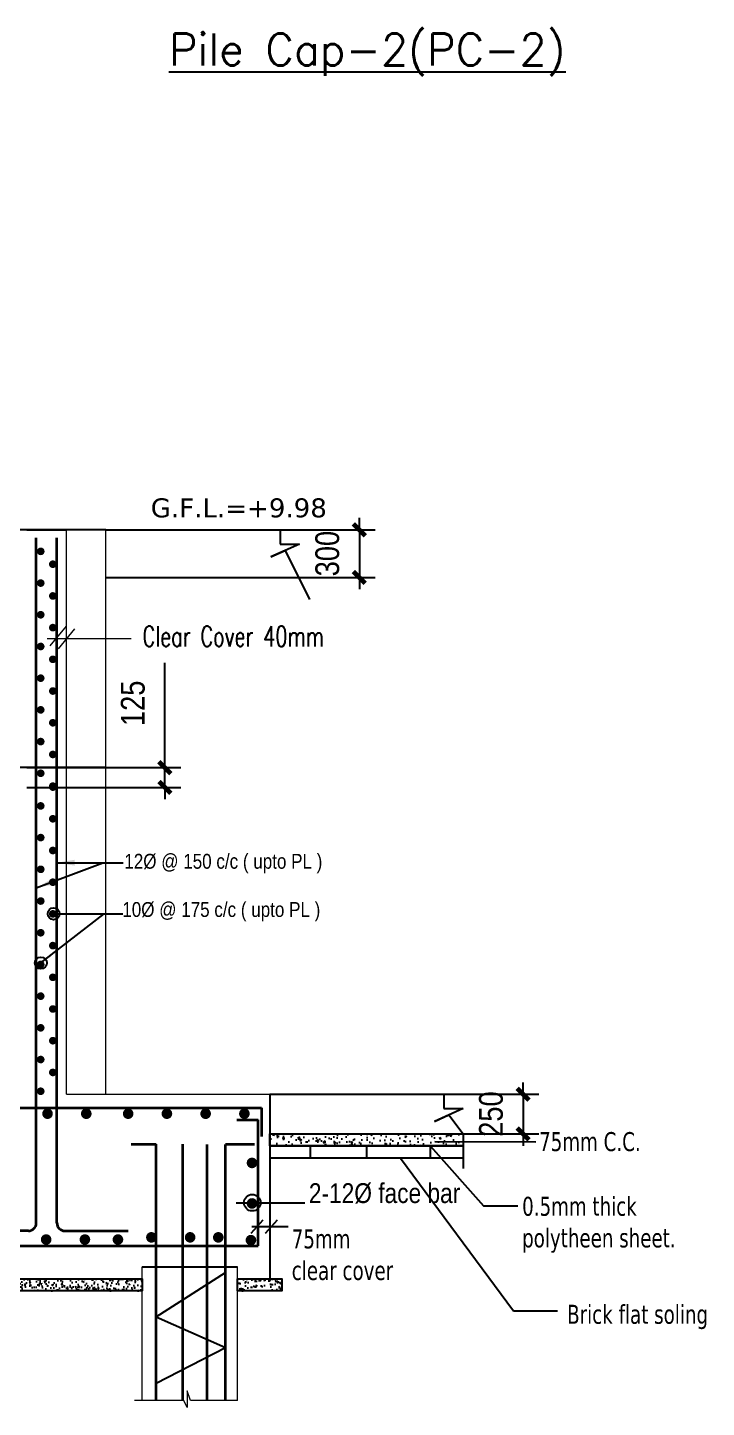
# Model space of a CAD drawing. Header units: millimetres. Extents: x 6239764 to 13047540, y 367704 to 979893.
# Drawn here: x 6252745 to 6257028, y 460744 to 469449 of the extents above; entities that cross this region are included whole.
import ezdxf
from ezdxf import colors
from ezdxf.entities.mleader import LeaderData, LeaderLine
from ezdxf.math import Vec2, Vec3

# ---------------------------------------------------------------- set-up
doc = ezdxf.new("R2010")
doc.units = ezdxf.units.MM
doc.header["$LTSCALE"] = 300
doc.linetypes.add('DASHED2', pattern=[0.375, 0.25, -0.125])
for name, color, linetype, lineweight in [('BAR2', 7, 'Continuous', 30), ('covering', 7, 'Continuous', 15), ('ROD', 10, 'Continuous', 35)]:
    doc.layers.add(name, color=color, linetype=linetype, lineweight=lineweight)
doc.layers.add('DIM', color=4, linetype='Continuous')
doc.layers.add('TEX', color=7, linetype='Continuous', lineweight=0, true_color=0xbaa114)
doc.styles.add('AFTXT', font='')
doc.styles.add('NARROW', font='ARIALN.TTF')
doc.styles.get("Standard").update_dxf_attribs({"font": 'txt8.shx', "width": 0.7, "bigfont": 'hztxt_ii.shx'})
doc.styles.add('TEXT', font='swisscl.ttf')
doc.styles.add('ver', font='verdana.ttf')
doc.styles.get('AFTXT').set_extended_font_data('Romans.shx')
doc.linetypes.add('ZIGZAG', pattern='A,0.0001,-0.2,[131,ltypeshp.shx,S=0.2,R=0,X=-0.2,Y=0],-0.4,[131,ltypeshp.shx,S=0.2,R=180,X=0.2,Y=0],-0.2', length=0.8001)
doc.dimstyles.new('1_8 N1', dxfattribs={"dimscale": 1.5, "dimtxt": 48, "dimasz": 36, "dimexe": 18, "dimexo": 18, "dimgap": 15, "dimtad": 1, "dimdec": 1, "dimzin": 3, "dimdsep": 46, "dimlunit": 4, "dimtxsty": 'TEXT', "dimblk": 'ARCHTICK', "dimcen": 5, "dimdle": 18, "dimclrd": 8, "dimclre": 8, "dimclrt": 256, "dimadec": 0, "dimazin": 0, "dimtfac": 1, "dimtdec": 1, "dimtix": 1, "dimtmove": 0, "dimatfit": 3, "dimfxl": 0.18, "dimtvp": 0.75, "dimtolj": 1, "dimtzin": 0, "dimlwe": -1, "dimarcsym": 0})
doc.dimstyles.new('IED-2', dxfattribs={"dimscale": 50, "dimtxt": 3, "dimasz": 0.5, "dimexe": 2, "dimexo": 0, "dimgap": 2.5, "dimtad": 1, "dimdec": 0, "dimzin": 0, "dimdsep": 46, "dimtxsty": 'AFTXT', "dimblk": '_DOT7', "dimcen": 0.09, "dimclre": 7, "dimclrt": 3, "dimadec": 0, "dimazin": 0, "dimtfac": 1, "dimtdec": 0, "dimtix": 1, "dimtmove": 0, "dimatfit": 3, "dimldrblk": '_DOT7', "dimfxl": 1, "dimtolj": 1, "dimtzin": 0, "dimarcsym": 0})
pattern_1 = [(50, (6091940.94, 781683.32), (71.726018, -6.2752135), [7.5, -82.5]), (355, (6091940.94, 781683.32), (-13.875133, 75.219213), [6, -66]), (100.451444, (6091946.92, 781682.8), (57.850885, 68.943999), [6.374019, -70.114211]), (46.1842, (6091940.94, 781703.32), (106.724133, -16.551928), [11.25, -123.75]), (96.635635, (6091949.84, 781701.94), (93.466195, 97.41186), [9.561034, -105.171376]), (351.184164, (6091940.94, 781703.32), (93.466195, 97.41186), [9, -99]), (21, (6091950.94, 781698.32), (59.690705, -40.261889), [7.5, -82.5]), (326, (6091950.94, 781698.32), (24.331533, 72.515005), [6, -66]), (71.451445, (6091955.916, 781694.97), (84.022238, 32.253115), [6.374019, -70.114211]), (37.5, (6091940.942, 781683.322), (1.2159855, 33.2893854), [0, -65.2, 0, -67, 0, -66.25]), (7.5, (6091940.942, 781683.322), (26.3069537, 39.4411712), [0, -38.2, 0, -63.7, 0, -25.25]), (327.5, (6091918.642, 781683.322), (53.3822436, -2.2554872), [0, -25, 0, -78, 0, -103.5]), (317.5, (6091908.64, 781683.322), (58.318617, 10.010498), [0, -32.5, 0, -51.8, 0, -73.5])]

# ---------------------------------------------------------------- blocks, each defined once
blk = doc.blocks.new('_ArchTick')
at = {"color": 0, "linetype": 'ByBlock', "const_width": 0.4}
blk.add_lwpolyline([(-0.5, -0.5), (0.5, 0.5)], dxfattribs=at)
blk = doc.blocks.new('*D669')
at = {"color": 7, "lineweight": -2, "transparency": 16777216}
for p, q in [((6253239.9, 466280.4), (6252169.6, 466280.4)), ((6253239.9, 464780.4), (6252169.6, 464780.4))]:
    blk.add_line(p, q, dxfattribs=at)
at = {"color": 0, "lineweight": -2, "transparency": 16777216}
blk.add_line((6252269.6, 466280.4), (6252269.6, 464780.4), dxfattribs=at)
at = {"layer": 'Defpoints', "color": 0, "transparency": 16777216}
for p in [(6253239.9, 466280.4, 0), (6252269.6, 464780.4), (6253239.9, 464780.4, 0)]:
    blk.add_point(p, dxfattribs=at)
at = {"color": 0, "lineweight": -2, "transparency": 16777216, "xscale": 75, "yscale": 75, "zscale": 75}
for p, rotation in [((6252269.6, 466280.4), 90), ((6252269.6, 464780.4), 270)]:
    blk.add_blockref('_ArchTick', p, dxfattribs=dict(at, rotation=rotation))
at = {"color": 3, "transparency": 16777216, "insert": (6252068, 465530.4), "char_height": 150, "attachment_point": 5, "rotation": 90, "style": 'NARROW'}
blk.add_mtext('\\A1;1500', dxfattribs=at)
blk = doc.blocks.new('_DOT7')
at = {"color": 7, "linetype": 'Continuous'}
blk.add_line((-0.5, 0), (-1, 0), dxfattribs=at)
at = {"color": 7, "linetype": 'Continuous', "const_width": 0.5}
blk.add_lwpolyline([(-0.25, 0, 1), (0.25, 0, 1), (-0.25, 0, 1)], format="xyb", dxfattribs=at)
blk = doc.blocks.new('*D670')
at = {"color": 0, "lineweight": -2, "transparency": 16777216}
for p, q in [((6253611.5, 464780.4), (6253611.5, 465441.6)), ((6253611.5, 464655.4), (6253611.5, 464780.4)), ((6253611.5, 464655.4), (6253611.5, 464580.4))]:
    blk.add_line(p, q, dxfattribs=at)
at = {"color": 7, "lineweight": -2, "transparency": 16777216}
for p, q in [((6252740.2, 464780.4), (6253711.5, 464780.4)), ((6252740.2, 464655.4), (6253711.5, 464655.4))]:
    blk.add_line(p, q, dxfattribs=at)
at = {"layer": 'Defpoints', "color": 0, "transparency": 16777216}
for p in [(6252740.2, 464780.4, 0), (6252740.2, 464655.4, 0), (6253611.5, 464655.4)]:
    blk.add_point(p, dxfattribs=at)
at = {"color": 0, "lineweight": -2, "transparency": 16777216, "xscale": 75, "yscale": 75, "zscale": 75}
for p, rotation in [((6253611.5, 464780.4), 270), ((6253611.5, 464655.4), 90)]:
    blk.add_blockref('_ArchTick', p, dxfattribs=dict(at, rotation=rotation))
at = {"color": 3, "transparency": 16777216, "insert": (6253409.9, 465186), "char_height": 150, "attachment_point": 5, "rotation": 90, "style": 'NARROW'}
blk.add_mtext('\\A1;125', dxfattribs=at)
blk = doc.blocks.new('*D671')
at = {"color": 0, "lineweight": -2, "transparency": 16777216}
for p, q in [((6254838.3, 466280.4), (6254838.3, 466355.4)), ((6254838.3, 466280.4), (6254838.3, 465980.4)), ((6254838.3, 465980.4), (6254838.3, 465905.4))]:
    blk.add_line(p, q, dxfattribs=at)
at = {"color": 7, "lineweight": -2, "transparency": 16777216}
for p, q in [((6254196.5, 466280.4), (6254938.3, 466280.4)), ((6254196.5, 465980.4), (6254938.3, 465980.4))]:
    blk.add_line(p, q, dxfattribs=at)
at = {"layer": 'Defpoints', "color": 0, "transparency": 16777216}
for p in [(6254196.5, 466280.4, 3), (6254196.5, 465980.4, 3), (6254838.3, 465980.4)]:
    blk.add_point(p, dxfattribs=at)
at = {"color": 0, "lineweight": -2, "transparency": 16777216, "xscale": 75, "yscale": 75, "zscale": 75}
for p, rotation in [((6254838.3, 466280.4), 270), ((6254838.3, 465980.4), 90)]:
    blk.add_blockref('_ArchTick', p, dxfattribs=dict(at, rotation=rotation))
at = {"color": 3, "transparency": 16777216, "insert": (6254636.7, 466130.4), "char_height": 150, "attachment_point": 5, "rotation": 90, "style": 'NARROW'}
blk.add_mtext('\\A1;300', dxfattribs=at)
blk = doc.blocks.new('*D673')
at = {"color": 7, "lineweight": -2, "transparency": 16777216}
for p, q in [((6255229.2, 462719.8), (6255970.9, 462719.8)), ((6255229.2, 462469.8), (6255970.9, 462469.8))]:
    blk.add_line(p, q, dxfattribs=at)
at = {"color": 0, "lineweight": -2, "transparency": 16777216}
for p, q in [((6255870.9, 462719.8), (6255870.9, 462794.8)), ((6255870.9, 462719.8), (6255870.9, 462469.8)), ((6255870.9, 462469.8), (6255870.9, 462394.8))]:
    blk.add_line(p, q, dxfattribs=at)
at = {"layer": 'Defpoints', "color": 0, "transparency": 16777216}
for p in [(6255229.2, 462719.8, 3), (6255229.2, 462469.8, 3), (6255870.9, 462469.8)]:
    blk.add_point(p, dxfattribs=at)
at = {"color": 0, "lineweight": -2, "transparency": 16777216, "xscale": 75, "yscale": 75, "zscale": 75}
for p, rotation in [((6255870.9, 462719.8), 270), ((6255870.9, 462469.8), 90)]:
    blk.add_blockref('_ArchTick', p, dxfattribs=dict(at, rotation=rotation))
at = {"color": 3, "transparency": 16777216, "insert": (6255669.3, 462594.8), "char_height": 150, "attachment_point": 5, "rotation": 90, "style": 'NARROW'}
blk.add_mtext('\\A1;250', dxfattribs=at)

msp = doc.modelspace()

# ---------------------------------------------------------------- hatches: boundary and pattern name
at = {"lineweight": 25}
h = msp.add_hatch(dxfattribs=at)
h.set_pattern_fill('AR-CONC', color=9, scale=15)
h.set_pattern_definition([(50, (6076178.97, 767868.51), (107.589027, -9.41282), [11.25, -123.75]), (355, (6076178.97, 767868.51), (-20.8127, 112.82882), [9, -99]), (100.451444, (6076187.93, 767867.72), (86.776327, 103.416), [9.56103, -105.171317]), (46.1842, (6076178.97, 767898.5), (160.0862, -24.82789), [16.875, -185.625]), (96.635635, (6076192.31, 767896.44), (140.19929, 146.11779), [14.34155, -157.757064]), (351.184164, (6076178.97, 767898.5), (140.19929, 146.11779), [13.5, -148.5]), (21, (6076193.97, 767891.01), (89.536058, -60.392834), [11.25, -123.75]), (326, (6076193.97, 767891.01), (36.4973, 108.772507), [9, -99]), (71.451445, (6076201.43, 767885.97), (126.033357, 48.379673), [9.56103, -105.171317]), (37.5, (6076178.967, 767868.506), (1.8239783, 49.934078), [0, -97.8, 0, -100.5, 0, -99.375]), (7.5, (6076178.97, 767868.506), (39.460431, 59.161757), [0, -57.3, 0, -95.55, 0, -37.875]), (327.5, (6076145.517, 767868.506), (80.0733654, -3.3832308), [0, -37.5, 0, -117, 0, -155.25]), (317.5, (6076130.52, 767868.506), (87.477925, 15.015747), [0, -48.75, 0, -77.7, 0, -110.25])])
h.paths.add_polyline_path([(6254272.5, 462469.8), (6255493.9, 462469.8), (6255493.9, 462394.8), (6254272.5, 462394.8)])
h = msp.add_hatch(dxfattribs=at)
h.set_pattern_fill('AR-CONC', color=9, scale=50)
h.set_pattern_definition([(50, (6091940.94, 781683.32), (358.6301, -31.37607), [37.5, -412.5]), (355, (6091940.94, 781683.32), (-69.37567, 376.09607), [30, -330]), (100.45144, (6091970.83, 781680.7), (289.25442, 344.72), [31.8701, -350.57106]), (46.1842, (6091940.94, 781783.32), (533.62067, -82.75964), [56.25, -618.75]), (96.63564, (6091985.4, 781776.4), (467.331, 487.0593), [47.8052, -525.8569]), (351.18416, (6091940.94, 781783.3), (467.331, 487.0593), [45, -495]), (21, (6091990.94, 781758.32), (298.45353, -201.30945), [37.5, -412.5]), (326, (6091990.94, 781758.32), (121.65767, 362.57502), [30, -330]), (71.45144, (6092015.8, 781741.55), (420.1112, 161.26558), [31.8701, -350.57106]), (37.5, (6091940.94, 781683.32), (6.079928, 166.446927), [0, -326, 0, -335, 0, -331.25]), (7.5, (6091940.94, 781683.32), (131.53477, 197.20586), [0, -191, 0, -318.5, 0, -126.25]), (327.5, (6091829.44, 781683.32), (266.91122, -11.277436), [0, -125, 0, -390, 0, -517.5]), (317.5, (6091779.44, 781683.32), (291.59308, 50.05249), [0, -162.5, 0, -259, 0, -367.5])])
h.paths.add_polyline_path([(6252269.1, 461555.4), (6253469.1, 461555.4), (6253469.1, 461480.4), (6252269.1, 461480.4)])
h = msp.add_hatch(dxfattribs=at)
h.set_pattern_fill('AR-CONC', color=9, scale=10)
h.set_pattern_definition(pattern_1)
h.paths.add_polyline_path([(6252269.1, 461555.4), (6253469.1, 461555.4), (6253469.1, 461480.4), (6252269.1, 461480.4)])
h = msp.add_hatch(dxfattribs=at)
h.set_pattern_fill('AR-CONC', color=9, scale=10)
h.set_pattern_definition(pattern_1)
h.paths.add_polyline_path([(6254069.1, 461555.4), (6254349.9, 461555.4), (6254349.9, 461480.4), (6254069.1, 461480.4)])
h = msp.add_hatch(dxfattribs=at)
h.set_pattern_fill('AR-CONC', color=9, scale=10)
h.set_pattern_definition(pattern_1)
h.paths.add_polyline_path([(6254274.9, 461555.4), (6254274.9, 461480.4), (6254349.9, 461480.4), (6254349.9, 461555.4)])

# ---------------------------------------------------------------- linework, layer by layer
for p, q in [((6252740.2, 466280.4), (6252990.2, 466280.4)), ((6253239.9, 466280.4, 0), (6254337.9, 466280.4, 0)), ((6254337.9, 466280.4, 0), (6254337.9, 466190.4, 0)), ((6254461.2, 466190.4, 0), (6254278.8, 466109.4, -3)), ((6254278.8, 466109.4, -3), (6254370, 466149.9, -1.5)), ((6254337.9, 466190.4, 0), (6254461.2, 466190.4, 0)), ((6254370, 466149.9, -1.5), (6254524.3, 465841.4, 0)), ((6253239.9, 465980.4, 0), (6254337.9, 465980.4, 0)), ((6254272.5, 462719.8), (6255370.6, 462719.8)), ((6254274.9, 461555.4, 0), (6254274.9, 462719.8)), ((6255370.6, 462719.8), (6255370.6, 462629.8)), ((6255493.9, 462629.8), (6255311.5, 462548.8, -3)), ((6255370.6, 462629.8), (6255493.9, 462629.8)), ((6255311.5, 462548.8, -3), (6255402.7, 462589.3, -1.5)), ((6255402.7, 462589.3, -1.5), (6255493.9, 462469.8)), ((6254272.5, 462469.8), (6255493.9, 462469.8)), ((6255493.9, 462469.8), (6255493.9, 462251.9)), ((6254272.5, 462394.8), (6255493.9, 462394.8)), ((6254527.9, 462394.8), (6254527.9, 462319.8)), ((6254883.2, 462394.8), (6254883.2, 462319.8)), ((6255284.5, 462394.8), (6255284.5, 462319.8)), ((6254272.5, 462319.8), (6255493.9, 462319.8)), ((6255622.2, 462015.8), (6255838.4, 462015.8)), ((6255811.7, 461354.5), (6256088.3, 461354.5))]:
    msp.add_line(p, q, dxfattribs=at)
at = {"lineweight": 0}
for p, q in [((6252989.2, 465673.3, 0), (6252885.2, 465548, 0)), ((6252868.5, 465594.1, 0), (6253399.5, 465594.1, 0)), ((6253041.5, 465655.9, 0), (6252937.5, 465530.5, 0))]:
    msp.add_line(p, q, dxfattribs=at)
at = {"color": 7, "lineweight": 25}
msp.add_line((6254060.1, 462035.9, 0), (6254494, 462035.9, 0), dxfattribs=at)
for p, q in [((6254155.4, 461844.4), (6254231.2, 461927.1)), ((6254159.8, 461885.6), (6254390, 461885.6)), ((6254245.4, 461844.4), (6254321.3, 461927.1))]:
    msp.add_line(p, q)
at = {"lineweight": 25}
msp.add_lwpolyline([(6254272.5, 462469.8), (6255493.9, 462469.8), (6255493.9, 462394.8), (6254272.5, 462394.8)], close=True, dxfattribs=at)
msp.add_lwpolyline([(6254272.5, 462469.8), (6255493.9, 462469.8), (6255493.9, 462394.8), (6254272.5, 462394.8)], close=True, dxfattribs=at)
at = {"lineweight": 25, "elevation": 0}
for points in [[(6252269.1, 461555.4), (6253469.1, 461555.4), (6253469.1, 461480.4), (6252269.1, 461480.4)], [(6254069.1, 461555.4), (6254349.9, 461555.4), (6254349.9, 461480.4), (6254069.1, 461480.4)]]:
    msp.add_lwpolyline(points, close=True, dxfattribs=at)
at = {"color": 7, "lineweight": 25}
msp.add_circle((6254162.5, 462035.9, 0), 52.5, dxfattribs=at)
at = {"layer": 'BAR2', "const_width": 24.1, "elevation": 0}
for points in [[(6252840.1, 466144.6, -1), (6252816, 466144.6, -1)], [(6252916.5, 466063.4, -1), (6252892.4, 466063.4, -1)], [(6252840.1, 465944.6, -1), (6252816, 465944.6, -1)], [(6252916.5, 465863.4, -1), (6252892.4, 465863.4, -1)], [(6252840.1, 465744.6, -1), (6252816, 465744.6, -1)], [(6252916.5, 465663.4, -1), (6252892.4, 465663.4, -1)], [(6252840.1, 465544.6, -1), (6252816, 465544.6, -1)], [(6252916.5, 465463.4, -1), (6252892.4, 465463.4, -1)], [(6252840.1, 465344.6, -1), (6252816, 465344.6, -1)], [(6252916.5, 465263.4, -1), (6252892.4, 465263.4, -1)], [(6252840.1, 465144.6, -1), (6252816, 465144.6, -1)], [(6252916.5, 465063.4, -1), (6252892.4, 465063.4, -1)], [(6252840.1, 464944.6, -1), (6252816, 464944.6, -1)], [(6252916.5, 464863.4, -1), (6252892.4, 464863.4, -1)], [(6252840.1, 464744.6, -1), (6252816, 464744.6, -1)], [(6252916.5, 464663.4, -1), (6252892.4, 464663.4, -1)], [(6252916.5, 464657.6, -1), (6252892.4, 464657.6, -1)], [(6252840.1, 464538.8, -1), (6252816, 464538.8, -1)], [(6252916.5, 464457.6, -1), (6252892.4, 464457.6, -1)], [(6252840.1, 464338.8, -1), (6252816, 464338.8, -1)], [(6252916.5, 464257.6, -1), (6252892.4, 464257.6, -1)], [(6252840.1, 464138.8, -1), (6252816, 464138.8, -1)], [(6252916.5, 464057.6, -1), (6252892.4, 464057.6, -1)], [(6252840.1, 463938.8, -1), (6252816, 463938.8, -1)], [(6252916.5, 463857.6, -1), (6252892.4, 463857.6, -1)], [(6252840.1, 463738.8, -1), (6252816, 463738.8, -1)], [(6252916.5, 463657.6, -1), (6252892.4, 463657.6, -1)], [(6252840.1, 463538.8, -1), (6252816, 463538.8, -1)], [(6252916.5, 463457.6, -1), (6252892.4, 463457.6, -1)], [(6252840.1, 463338.8, -1), (6252816, 463338.8, -1)], [(6252916.5, 463257.6, -1), (6252892.4, 463257.6, -1)], [(6252840.1, 463138.8, -1), (6252816, 463138.8, -1)], [(6252916.5, 463057.6, -1), (6252892.4, 463057.6, -1)], [(6252840.1, 462938.8, -1), (6252816, 462938.8, -1)], [(6252916.5, 462857.6, -1), (6252892.4, 462857.6, -1)], [(6252840.1, 462738.8, -1), (6252816, 462738.8, -1)]]:
    msp.add_lwpolyline(points, format="xyb", close=True, dxfattribs=at)
at = {"layer": 'covering', "lineweight": 0, "ltscale": 1500}
for p, q in [((6252990.2, 462719.8, 0), (6252990.2, 466280.4, 0)), ((6253239.9, 462719.8, 0), (6253239.9, 466280.4, 0)), ((6252990.2, 462719.8, 0), (6254274.9, 462719.8, 0)), ((6253469.1, 460787.1, 0), (6253469.1, 461630.4, 0)), ((6254069.1, 460787.1, 0), (6254069.1, 461630.4, 0))]:
    msp.add_line(p, q, dxfattribs=at)
at = {"layer": 'covering', "linetype": 'DASHED2', "lineweight": 0, "ltscale": 1500, "elevation": 0}
msp.add_lwpolyline([(6254069.1, 460787.1), (6253773.9, 460787.1), (6253753, 460848.5), (6253753, 460744.4), (6253731.8, 460787.2), (6253419.1, 460787.1)], dxfattribs=at)
at = {"layer": 'DIM', "linetype": 'ZIGZAG', "ltscale": 0.1}
msp.add_line((6253469.1, 461630.4, 0), (6254069.1, 461630.4, 0), dxfattribs=at)
at = {"layer": 'ROD'}
for p, q in [((6252800.2, 461908, 0), (6252800.2, 466230.4, 0)), ((6252930.2, 461908, 0), (6252930.2, 466230.4, 0)), ((6247949.9, 462633.3, 0), (6254219.9, 462633.3, 0)), ((6254066.1, 462559.1, 0), (6254199.9, 462559.1, 0)), ((6254199.9, 461763.3, 0), (6254199.9, 462559.1, 0)), ((6253555.7, 462402.5, 0), (6253398, 462402.5, 0)), ((6253555.7, 460787.2, 0), (6253555.7, 462404.2, 0)), ((6253725.4, 460787.1, 0), (6253725.4, 462404.2, 0)), ((6253879.1, 460787.1, 0), (6253879.1, 462402.5, 0)), ((6254177.6, 462402.5, 0), (6253994.1, 462402.5, 0)), ((6253994.1, 460787.1, 0), (6253994.1, 462402.5, 0)), ((6252750.2, 461858, 0), (6252350.2, 461858, 0)), ((6252980.2, 461858, 0), (6253380.2, 461858, 0)), ((6247969.9, 461763.3, 0), (6254199.9, 461763.3, 0))]:
    msp.add_line(p, q, dxfattribs=at)
at = {"layer": 'ROD', "lineweight": 25}
for p, q in [((6253555.7, 461315.9, 0), (6253994.1, 461594.8, 0)), ((6253555.7, 461315.9, 0), (6253994.1, 461121.3, 0)), ((6253555.7, 460897.1, 0), (6253994.1, 461121.3, 0))]:
    msp.add_line(p, q, dxfattribs=at)
at = {"layer": 'ROD', "const_width": 33.4, "elevation": 0}
for points in [[(6252887.7, 462597.2, -1), (6252854.3, 462597.2, -1)], [(6253132.2, 462597.2, -1), (6253098.7, 462597.2, -1)], [(6253396.4, 462597.2, -1), (6253363, 462597.2, -1)], [(6253640.8, 462597.2, -1), (6253607.4, 462597.2, -1)], [(6253885.3, 462597.2, -1), (6253851.9, 462597.2, -1)], [(6254129.7, 462597.2, -1), (6254096.3, 462597.2, -1)], [(6254144.4, 462286.7, 1), (6254177.8, 462286.7, 1)], [(6254144.4, 462031, 1), (6254177.8, 462031, 1)], [(6253543, 461817.1, -1), (6253509.6, 461817.1, -1)], [(6253787.4, 461817.1, -1), (6253754, 461817.1, -1)], [(6253965.2, 461817.1, -1), (6253931.8, 461817.1, -1)], [(6252879.1, 461803.3, -1), (6252845.7, 461803.3, -1)], [(6253123.5, 461803.3, -1), (6253090.1, 461803.3, -1)], [(6253331.9, 461803.3, -1), (6253298.5, 461803.3, -1)], [(6254171, 461799.6, -1), (6254137.6, 461799.6, -1)]]:
    msp.add_lwpolyline(points, format="xyb", close=True, dxfattribs=at)
at = {"layer": 'ROD', "elevation": 0}
msp.add_lwpolyline([(6254219.9, 462633.3), (6254219.9, 462453.6)], dxfattribs=at)
at = {"layer": 'ROD'}
for centre, start, end in [((6252750.2, 461908, 0), 270, 0), ((6252980.2, 461908, 0), 180, 270)]:
    msp.add_arc(centre, 50, start, end, dxfattribs=at)

# ---------------------------------------------------------------- texts
at = {"ltscale": 1500, "attachment_point": 1}
for s, insert, char_height, width, style in [('G.F.L.=+9.98', (6253522.1, 466478.9, 0), 119.769, 1192.266, 'ver'), ('2-12%%C face bar', (6254519.8, 462158.6, 0), 125, 1990.284, 'NARROW')]:
    msp.add_mtext(s, dxfattribs=dict(at, insert=insert, char_height=char_height, width=width, style=style))
at = {"insert": (6253470.5, 465673.3, 0), "char_height": 128.068, "width": 1699.627, "attachment_point": 1}
msp.add_mtext('Clear Cover 40mm', dxfattribs=at)
at = {"ltscale": 1500, "char_height": 119.769, "width": 4739.703, "attachment_point": 1}
for s, insert in [('{\\fVerdana|b0|i0|c0|p34;75mm C.C.}', (6255972.5, 462481.1)), ('{\\fVerdana|b0|i0|c0|p34;0.5mm thick\\Ppolytheen sheet.}', (6255865.4, 462073.1, -3)), ('{\\fVerdana|b0|i0|c0|p34;75mm \\Pclear cover}', (6254411.7, 461867.5, 0)), ('{\\fVerdana|b0|i0|c0|p34;Brick flat soling}', (6256149.1, 461391.6, -3))]:
    msp.add_mtext(s, dxfattribs=dict(at, insert=insert))
at = {"layer": 'DIM', "lineweight": 25}
msp.add_text('%%UPile Cap-2(PC-2)', height=200, dxfattribs=at).set_placement((6253637.3, 469210.5, 0))
at = {"layer": 'TEX', "color": 7, "ltscale": 1500, "char_height": 93.75, "attachment_point": 3, "style": 'ver'}
for s, insert, width in [('{\\fArial Narrow|b0|i0|c0|p34;12%%C @ 150 c/c ( upto PL )}', (6254604.9, 464236.4, -196190293.5), 2211.961), ('{\\fArial Narrow|b0|i0|c0|p34;10%%C @ 175 c/c ( upto PL )}', (6254592, 463932.2, 0), 2213.353)]:
    msp.add_mtext(s, dxfattribs=dict(at, insert=insert, width=width))

# ---------------------------------------------------------------- dimensions: what is measured, and where the dimension line sits
for base, p1, p2, override, picture, middle in [((6252269.6, 464780.4), (6253239.9, 466280.4, 0), (6253239.9, 464780.4, 0), {"dimasz": 1.5, "dimtxsty": 'NARROW', "dimblk1": 'ArchTick', "dimblk2": 'ArchTick', "dimsah": 1}, '*D669', (6252068, 465530.4)), ((6254838.3, 465980.4, -3), (6254196.5, 466280.4, 0), (6254196.5, 465980.4, 0), {"dimasz": 1.5, "dimtxsty": 'NARROW', "dimblk1": 'ArchTick', "dimblk2": 'ArchTick', "dimsah": 1, "dimtmove": 2}, '*D671', (6254636.7, 466130.4, -3)), ((6255870.9, 462469.8, -3), (6255229.2, 462719.8), (6255229.2, 462469.8), {"dimasz": 1.5, "dimtxsty": 'NARROW', "dimblk1": 'ArchTick', "dimblk2": 'ArchTick', "dimsah": 1, "dimtmove": 2}, '*D673', (6255669.3, 462594.8, -3))]:
    dim = msp.add_linear_dim(base=base, p1=p1, p2=p2, angle=90, dimstyle='IED-2', override=override)
    dim.commit()
    dim.dimension.update_dxf_attribs({"geometry": picture, "text_midpoint": middle})
dim = msp.add_linear_dim(base=(6253611.5, 464655.4), p1=(6252740.2, 464780.4, 0), p2=(6252740.2, 464655.4, 0), angle=90, dimstyle='IED-2', override={"dimasz": 1.5, "dimtxsty": 'NARROW', "dimblk1": 'ArchTick', "dimblk2": 'ArchTick', "dimsah": 1})
dim.commit()
dim.dimension.update_dxf_attribs({"geometry": '*D670', "text_midpoint": (6253611.5, 465186), "dimtype": 160})

# ---------------------------------------------------------------- leaders
at = {"lineweight": 25}
ml = msp.add_multileader_mtext('Standard', dxfattribs=at)
ml.set_content('', color=256)
ml.set_leader_properties()
ml.build(insert=Vec2(0, 0))
ml.multileader.update_dxf_attribs({"text_right_attachment_type": 6, "dogleg_length": 0.36})
ctx = ml.context
ctx.base_point, ctx.plane_origin = Vec3(6255622.6, 462015.8), Vec3(6255284.5, 462394.8)
ctx.right_attachment = 6
notes = []
notes.append((ctx, [(0, (1, 1, 0), (6255622.2, 462015.8), (1, 0), 0.36, [(0, [(6255284.5, 462394.8)], 0, [])])]))
ctx.mtext.insert, ctx.mtext.flow_direction = Vec3(6255624.6, 462017.8), 5
ml = msp.add_multileader_mtext('Standard', dxfattribs=at)
ml.set_content('', color=256)
ml.set_leader_properties()
ml.build(insert=Vec2(0, 0))
ml.multileader.update_dxf_attribs({"text_right_attachment_type": 6, "dogleg_length": 0.36})
ctx = ml.context
ctx.base_point, ctx.plane_origin = Vec3(6255952.3, 462419.2), Vec3(6255311.5, 462421.8)
ctx.right_attachment = 6
notes.append((ctx, [(0, (1, 1, 0), (6255952, 462419.2), (1, 0), 0.36, [(0, [(6255311.5, 462421.8)], 0, [])])]))
ctx.mtext.insert, ctx.mtext.flow_direction = Vec3(6255954.3, 462421.2), 5
ml = msp.add_multileader_mtext('Standard', dxfattribs=at)
ml.set_content('', color=256)
ml.set_leader_properties()
ml.build(insert=Vec2(0, 0))
ml.multileader.update_dxf_attribs({"text_right_attachment_type": 6, "dogleg_length": 0.36})
ctx = ml.context
ctx.base_point, ctx.plane_origin = Vec3(6255811.7, 461354.5), Vec3(6255095.3, 462319.8)
ctx.right_attachment = 6
notes.append((ctx, [(0, (1, 1, 0), (6255811.4, 461354.5), (1, 0), 0.36, [(0, [(6255095.3, 462319.8)], 0, [])])]))
ctx.mtext.insert, ctx.mtext.flow_direction = Vec3(6255813.7, 461356.5), 5
at = {"layer": 'TEX', "ltscale": 1500}
for points, override in [([(6252930.2, 464180.5, -78476117.4), (6253348.7, 464180.5, -78476117.4)], {"dimasz": 75, "dimfxl": 2}), ([(6252800.2, 464021.4, 0), (6253219.4, 464180.6, 0), (6253348.7, 464180.5, 0)], {"dimasz": 75, "dimfxl": 2}), ([(6252829.3, 463548, 0), (6253229.1, 463858.4, 0)], {"dimasz": 50, "dimldrblk": 'DotBlank', "dimfxl": 2}), ([(6252909.4, 463858.4, 0), (6253216.6, 463858.4, 0), (6253346.2, 463858.4, 0)], {"dimasz": 50, "dimldrblk": 'DotBlank', "dimfxl": 2})]:
    msp.add_leader(points, dimstyle='1_8 N1', override=override, dxfattribs=at)
for ctx, leaders in notes:
    for number, flags, end, landing, length, lines in leaders:
        leader = LeaderData()
        leader.index, (leader.has_last_leader_line, leader.has_dogleg_vector, leader.attachment_direction) = number, flags
        leader.last_leader_point, leader.dogleg_vector, leader.dogleg_length = Vec3(end), Vec3(landing), length
        for number, points, colour, breaks in lines:
            line = LeaderLine()
            line.index, line.vertices, line.color, line.breaks = number, Vec3.list(points), colors.encode_raw_color(colour), breaks
            leader.lines.append(line)
        ctx.leaders.append(leader)

doc.saveas('drawing.dxf')
